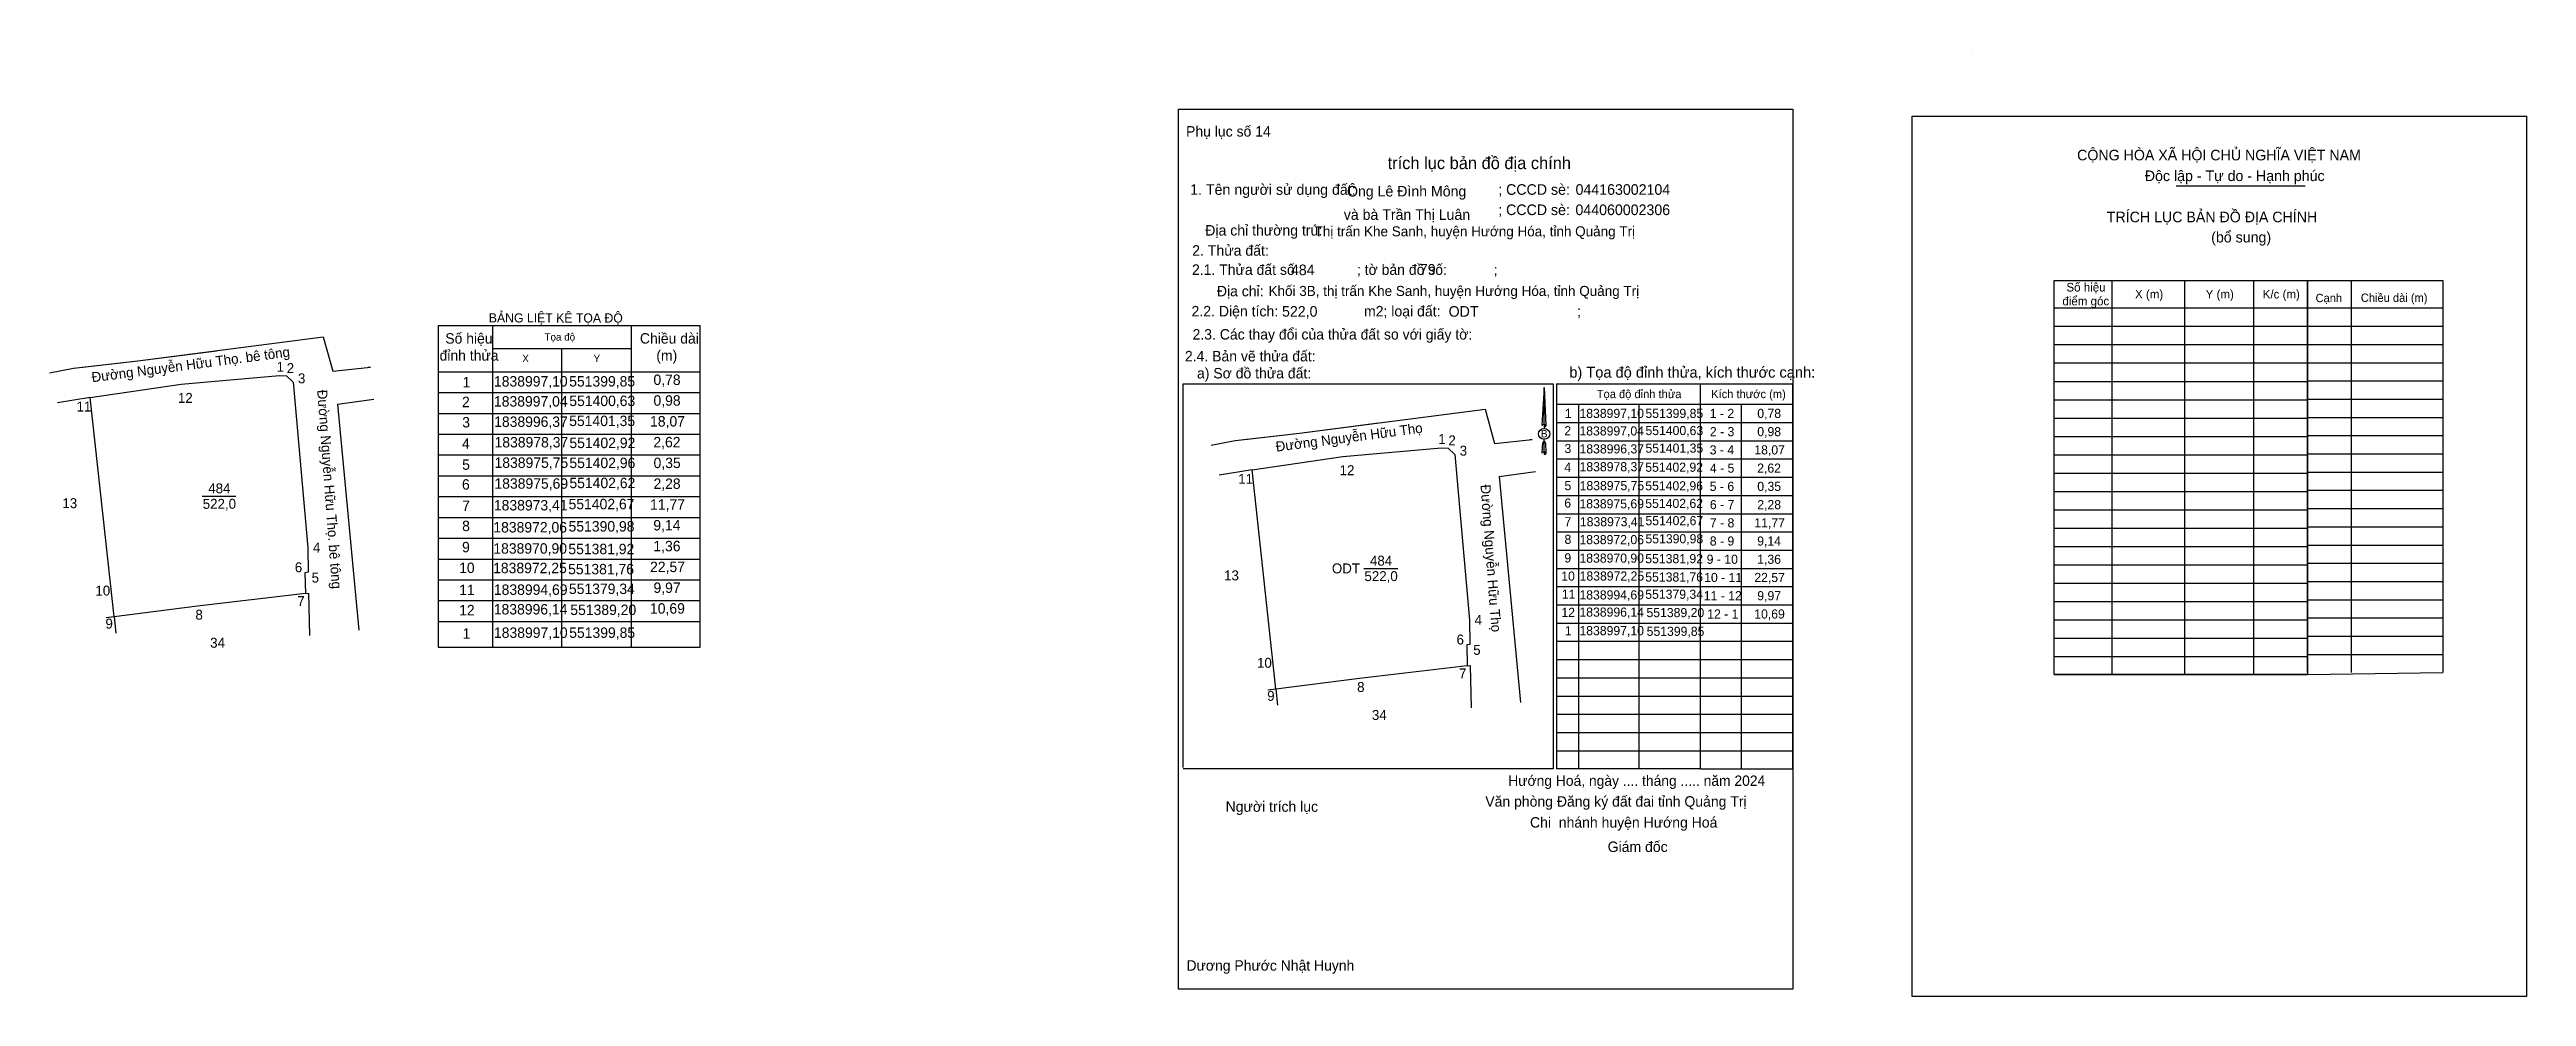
# Model space of a CAD drawing. Extents: x 551249 to 551518, y 1838938 to 1839040.
import ezdxf

# ---------------------------------------------------------------- set-up
doc = ezdxf.new("R2010")
doc.units = 0
for name, color, linetype in [('Level 1', 7, 'Continuous'), ('Level 10', 7, 'Continuous'), ('Level 13', 7, 'Continuous'), ('Level 23', 7, 'Continuous'), ('Level 27', 7, 'Continuous'), ('Level 3', 7, 'Continuous'), ('Level 36', 7, 'Continuous'), ('Level 4', 7, 'Continuous'), ('Level 40', 7, 'Continuous'), ('Level 42', 7, 'Continuous'), ('Level 5', 7, 'Continuous'), ('Level 52', 7, 'Continuous'), ('Level 53', 7, 'Continuous'), ('Level 6', 7, 'Continuous'), ('Level 63', 7, 'Continuous'), ('Level 9', 7, 'Continuous')]:
    doc.layers.add(name, color=color, linetype=linetype)

msp = doc.modelspace()

# ---------------------------------------------------------------- linework, layer by layer
at = {"layer": 'Level 1'}
for p, q in [((551457.49, 1839040.32), (551457.49, 1839040.32)), ((551479.58, 1839025.51), (551493.58, 1839025.51)), ((551498.55, 1839015.26), (551498.55, 1838972.69)), ((551493.8, 1839012.27), (551508.48, 1839012.27)), ((551493.8, 1839010.29), (551508.48, 1839010.29)), ((551493.8, 1839008.31), (551508.48, 1839008.31)), ((551427.97, 1838962.23), (551427.97, 1839004.02)), ((551427.97, 1839004.02), (551437.95, 1839004.02)), ((551437.95, 1839004.02), (551437.95, 1838962.23)), ((551493.8, 1839006.33), (551508.48, 1839006.33)), ((551493.8, 1839004.35), (551508.48, 1839004.35)), ((551412.44, 1839001.81), (551437.95, 1839001.81)), ((551432.4, 1839001.81), (551432.4, 1838962.23)), ((551493.8, 1839002.37), (551508.48, 1839002.37)), ((551412.38, 1838999.84), (551437.95, 1838999.84)), ((551493.8, 1839000.39), (551508.48, 1839000.39)), ((551412.38, 1838997.86), (551437.95, 1838997.86)), ((551493.8, 1838998.41), (551508.48, 1838998.41)), ((551493.8, 1838996.44), (551508.48, 1838996.44)), ((551412.38, 1838995.88), (551437.95, 1838995.88)), ((551412.38, 1838993.9), (551437.95, 1838993.9)), ((551493.8, 1838994.46), (551508.48, 1838994.46)), ((551412.38, 1838991.92), (551437.95, 1838991.92)), ((551493.8, 1838992.48), (551508.48, 1838992.48)), ((551412.38, 1838989.94), (551437.95, 1838989.94)), ((551412.38, 1838987.96), (551437.95, 1838987.96)), ((551493.8, 1838990.5), (551508.48, 1838990.5)), ((551493.8, 1838988.52), (551508.48, 1838988.52)), ((551412.38, 1838985.98), (551437.95, 1838985.98)), ((551493.8, 1838986.54), (551508.48, 1838986.54)), ((551412.38, 1838984), (551437.95, 1838984)), ((551493.8, 1838984.56), (551508.48, 1838984.56)), ((551493.8, 1838982.58), (551508.48, 1838982.58)), ((551412.38, 1838982.02), (551437.95, 1838982.02)), ((551412.38, 1838980.04), (551437.95, 1838980.04)), ((551493.8, 1838980.6), (551508.48, 1838980.6)), ((551412.38, 1838978.06), (551437.95, 1838978.06)), ((551493.8, 1838978.62), (551508.48, 1838978.62)), ((551412.38, 1838976.09), (551437.95, 1838976.09)), ((551493.8, 1838976.64), (551508.48, 1838976.64)), ((551493.8, 1838974.66), (551508.48, 1838974.66)), ((551412.38, 1838974.11), (551437.95, 1838974.11)), ((551412.38, 1838972.13), (551437.95, 1838972.13)), ((551493.8, 1838972.47), (551508.48, 1838972.69)), ((551412.38, 1838970.15), (551437.95, 1838970.15)), ((551412.38, 1838968.17), (551437.95, 1838968.17)), ((551412.38, 1838966.19), (551437.95, 1838966.19)), ((551412.38, 1838964.21), (551437.95, 1838964.21)), ((551427.97, 1838962.23), (551437.95, 1838962.23))]:
    msp.add_line(p, q, dxfattribs=at)
msp.add_lwpolyline([(551493.8, 1838972.69), (551493.8, 1839015.26), (551508.48, 1839015.26), (551508.48, 1838972.69)], dxfattribs=at)
at = {"layer": 'Level 10'}
msp.add_lwpolyline([(551381.76, 1838972.25), (551379.34, 1838994.69), (551389.2, 1838996.14), (551399.85, 1838997.1), (551400.63, 1838997.04), (551401.35, 1838996.37), (551402.92, 1838978.37), (551402.96, 1838975.75), (551402.62, 1838975.69), (551402.67, 1838973.41), (551390.98, 1838972.06), (551381.92, 1838970.9)], close=True, dxfattribs=at)
at = {"layer": 'Level 13'}
for points in [[(551371.37, 1839033.86), (551437.98, 1839033.86), (551437.98, 1838938.32), (551371.37, 1838938.32)], [(551450.95, 1839033.07), (551517.57, 1839033.07), (551517.57, 1838937.54), (551450.95, 1838937.54)]]:
    msp.add_lwpolyline(points, close=True, dxfattribs=at)
at = {"layer": 'Level 23'}
for p, q in [((551406.16, 1838993.99), (551410.1, 1838994.51)), ((551406.16, 1838993.99), (551408.46, 1838969.46)), ((551402.67, 1838973.41), (551402.99, 1838973.45)), ((551402.99, 1838973.45), (551403.11, 1838968.85))]:
    msp.add_line(p, q, dxfattribs=at)
for points in [[(551374.91, 1838997.39), (551377.51, 1838997.87), (551384.49, 1838998.68), (551393.05, 1838999.79)], [(551378.53, 1838997.99), (551384.49, 1838998.68), (551404.61, 1839001.28)], [(551404.61, 1839001.28), (551405.64, 1838997.57), (551409.71, 1838997.99), (551409.47, 1838997.96)]]:
    msp.add_lwpolyline(points, dxfattribs=at)
at = {"layer": 'Level 27'}
for p, q in [((551379.34, 1838994.69), (551375.78, 1838994.12)), ((551381.92, 1838970.9), (551381.06, 1838970.79)), ((551381.92, 1838970.9), (551382.12, 1838969.14))]:
    msp.add_line(p, q, dxfattribs=at)
at = {"layer": 'Level 3'}
for p, q in [((551457.49, 1839040.32), (551457.49, 1839040.32)), ((551371.88, 1839004.02), (551412.01, 1839004.02)), ((551371.88, 1838962.38), (551371.88, 1839004.02)), ((551412.01, 1839004.02), (551412.01, 1838962.23)), ((551412.38, 1839004.02), (551412.38, 1838962.23)), ((551412.38, 1839004.02), (551427.97, 1839004.02)), ((551414.74, 1839001.81), (551414.74, 1838962.23)), ((551421.29, 1839001.81), (551421.29, 1838962.23)), ((551412.01, 1838962.23), (551371.88, 1838962.23)), ((551427.97, 1838962.23), (551412.38, 1838962.23))]:
    msp.add_line(p, q, dxfattribs=at)
at = {"layer": 'Level 40'}
for p, q in [((551411.01, 1839003.64), (551410.82, 1839000.15)), ((551411.01, 1839003.64), (551411.22, 1838999.51)), ((551411.01, 1839003.64), (551411.22, 1838999.51)), ((551411.01, 1838999.65), (551411.01, 1839003.64)), ((551411.01, 1839003.64), (551411.22, 1838999.51)), ((551410.82, 1839000.15), (551410.78, 1838999.51)), ((551411.01, 1838999.65), (551411.01, 1838999.49)), ((551411.01, 1838999.49), (551411.01, 1838999.37)), ((551411.01, 1838999.37), (551411.01, 1838999.21)), ((551411.01, 1838999.37), (551411.01, 1838999.21)), ((551411.01, 1838999.37), (551411.01, 1838999.21)), ((551411.22, 1838999.51), (551411.22, 1838999.51)), ((551410.82, 1838997.17), (551410.78, 1838996.52)), ((551410.84, 1838997.59), (551410.82, 1838997.17)), ((551411.01, 1838997.83), (551410.84, 1838997.59)), ((551411.01, 1838997.83), (551411.01, 1838998.01)), ((551411.01, 1838997.83), (551411.01, 1838998.01)), ((551411.01, 1838997.83), (551411.01, 1838998.01)), ((551411.01, 1838997.83), (551411.18, 1838997.59)), ((551411.01, 1838997.83), (551411.18, 1838997.59)), ((551411.01, 1838997.83), (551411.18, 1838997.59)), ((551411.01, 1838996.66), (551411.01, 1838997.83)), ((551411.01, 1838996.66), (551411.01, 1838996.49)), ((551411.01, 1838996.49), (551411.01, 1838996.38)), ((551411.18, 1838997.59), (551411.22, 1838996.52)), ((551411.18, 1838997.59), (551411.22, 1838996.52)), ((551411.18, 1838997.59), (551411.22, 1838996.52)), ((551411.22, 1838996.52), (551411.22, 1838996.52))]:
    msp.add_line(p, q, dxfattribs=at)
msp.add_ellipse((551411.02, 1838998.6), major_axis=(0.615, 0), ratio=0.952727, dxfattribs=at)
for centre, start_param, end_param in [((551411.02, 1838999.5), 1.570796, 3.074452), ((551411.02, 1838999.5), 0.067141, 1.570796), ((551411.02, 1838999.5), 4.712389, 6.283185), ((551411.02, 1838996.51), 2.491069, 3.074278), ((551411.02, 1838996.51), 1.570796, 2.491069), ((551411.02, 1838996.51), 0.067141, 1.570796), ((551411.02, 1838996.51), 4.712389, 6.283185)]:
    msp.add_ellipse(centre, major_axis=(0.226, 0), ratio=0.614131, start_param=start_param, end_param=end_param, dxfattribs=at)
at = {"layer": 'Level 5'}
for p, q in [((551291.08, 1839010.36), (551319.49, 1839010.36)), ((551291.08, 1839010.36), (551291.08, 1838975.45)), ((551296.95, 1839010.36), (551296.95, 1838975.45)), ((551312.05, 1838975.45), (551312.05, 1839010.36)), ((551319.49, 1838975.45), (551319.49, 1839010.36)), ((551296.95, 1839007.86), (551312.05, 1839007.86)), ((551304.43, 1839007.86), (551304.43, 1838975.45)), ((551291.08, 1839005.34), (551319.49, 1839005.34)), ((551253.34, 1839002.54), (551249.78, 1839001.96)), ((551280.16, 1839001.84), (551284.1, 1839002.36)), ((551280.16, 1839001.84), (551282.46, 1838977.31)), ((551291.08, 1839003.08), (551319.49, 1839003.08)), ((551291.08, 1839000.82), (551319.49, 1839000.82)), ((551291.08, 1838998.57), (551319.49, 1838998.57)), ((551291.08, 1838996.31), (551319.49, 1838996.31)), ((551291.08, 1838994.05), (551319.49, 1838994.05)), ((551265.46, 1838991.85), (551269.14, 1838991.85)), ((551291.08, 1838991.79), (551319.49, 1838991.79)), ((551291.08, 1838989.53), (551319.49, 1838989.53)), ((551291.08, 1838987.28), (551319.49, 1838987.28)), ((551291.08, 1838985.02), (551319.49, 1838985.02)), ((551291.08, 1838982.76), (551319.49, 1838982.76)), ((551276.67, 1838981.26), (551276.99, 1838981.3)), ((551276.99, 1838981.3), (551277.11, 1838976.7)), ((551291.08, 1838980.5), (551319.49, 1838980.5)), ((551255.92, 1838978.75), (551255.06, 1838978.64)), ((551255.92, 1838978.75), (551256.12, 1838976.98)), ((551291.08, 1838978.24), (551319.49, 1838978.24)), ((551291.08, 1838975.45), (551319.49, 1838975.45))]:
    msp.add_line(p, q, dxfattribs=at)
for points in [[(551248.92, 1839005.24), (551251.51, 1839005.72), (551258.49, 1839006.53), (551267.05, 1839007.63)], [(551252.54, 1839005.83), (551258.49, 1839006.53), (551278.61, 1839009.13)], [(551278.61, 1839009.13), (551279.64, 1839005.42), (551283.71, 1839005.83), (551283.47, 1839005.81)]]:
    msp.add_lwpolyline(points, dxfattribs=at)
msp.add_lwpolyline([(551255.77, 1838980.09), (551253.34, 1839002.54), (551263.2, 1839003.99), (551273.85, 1839004.95), (551274.63, 1839004.89), (551275.35, 1839004.22), (551276.92, 1838986.22), (551276.96, 1838983.6), (551276.62, 1838983.53), (551276.67, 1838981.26), (551264.98, 1838979.91), (551255.92, 1838978.75)], close=True, dxfattribs=at)
at = {"layer": 'Level 53'}
for p, q in [((551371.37, 1839033.86), (551371.37, 1839033.86)), ((551437.98, 1838938.33), (551437.98, 1838938.33))]:
    msp.add_line(p, q, dxfattribs=at)
at = {"layer": 'Level 63'}
for p, q in [((551472.61, 1839015.26), (551472.61, 1838972.47)), ((551480.47, 1839015.26), (551480.47, 1838972.47)), ((551487.96, 1839015.26), (551487.96, 1838972.47)), ((551466.33, 1839012.27), (551493.8, 1839012.27)), ((551466.33, 1839010.28), (551493.8, 1839010.28)), ((551466.33, 1839008.29), (551493.8, 1839008.29)), ((551466.33, 1839006.3), (551493.8, 1839006.3)), ((551466.33, 1839004.3), (551493.8, 1839004.3)), ((551466.33, 1839002.31), (551493.8, 1839002.31)), ((551466.33, 1839000.32), (551493.8, 1839000.32)), ((551466.33, 1838998.33), (551493.8, 1838998.33)), ((551466.33, 1838996.34), (551493.8, 1838996.34)), ((551466.33, 1838994.35), (551493.8, 1838994.35)), ((551466.33, 1838992.36), (551493.8, 1838992.36)), ((551466.33, 1838990.37), (551493.8, 1838990.37)), ((551466.33, 1838988.38), (551493.8, 1838988.38)), ((551466.33, 1838986.39), (551493.8, 1838986.39)), ((551466.33, 1838984.39), (551493.8, 1838984.39)), ((551466.33, 1838982.4), (551493.8, 1838982.4)), ((551466.33, 1838980.41), (551493.8, 1838980.41)), ((551466.33, 1838978.42), (551493.8, 1838978.42)), ((551466.33, 1838976.43), (551493.8, 1838976.43)), ((551466.33, 1838974.45), (551493.8, 1838974.45)), ((551466.33, 1838972.47), (551493.8, 1838972.47))]:
    msp.add_line(p, q, dxfattribs=at)
msp.add_lwpolyline([(551466.33, 1839015.26), (551493.8, 1839015.26), (551493.8, 1838972.47), (551466.33, 1838972.47)], close=True, dxfattribs=at)
at = {"layer": 'Level 9'}
msp.add_line((551391.46, 1838984), (551395.14, 1838984), dxfattribs=at)

# ---------------------------------------------------------------- texts
at = {"layer": 'Level 1'}
for s, height, p in [('Phụ lục số 14', 1.1348, (551372.18, 1839030.87)), ('CỘNG HÒA XÃ HỘI CHỦ NGHĨA VIỆT NAM', 1.1506, (551468.83, 1839028.29)), ('1. Tên người sử dụng đất:', 1.1503, (551372.63, 1839024.55)), ('Ông Lê Đình Mông', 1.1452, (551389.64, 1839024.37)), ('; CCCD sè:', 1.15, (551406.04, 1839024.55)), ('044163002104', 1.1503, (551414.43, 1839024.55)), ('Độc lập - Tự do - Hạnh phúc', 1.1506, (551476.17, 1839026.04)), ('và bà Trần Thị Luân', 1.1452, (551389.29, 1839021.83)), ('; CCCD sè:', 1.15, (551406.04, 1839022.35)), ('044060002306', 1.1503, (551414.42, 1839022.35)), ('TRÍCH LỤC BẢN ĐỒ ĐỊA CHÍNH', 1.1506, (551472.05, 1839021.57)), ('Địa chỉ thường trú:', 1.1388, (551374.27, 1839020.13)), ('(bổ sung)', 1.151, (551483.37, 1839019.38)), ('2. Thửa đất:', 1.1412, (551372.85, 1839017.94)), ('2.1. Thửa đất số:               ; tờ bản đồ số:            ;', 1.1348, (551372.83, 1839015.86)), ('Địa chỉ:', 1.135, (551375.53, 1839013.53)), ('2.2. Diện tích:                      m2; loại đất:                                   ;', 1.1388, (551372.78, 1839011.35)), ('Cạnh', 0.901, (551494.69, 1839012.9)), ('Chiều dài (m)', 0.9013, (551499.6, 1839012.93)), ('2.3. Các thay đổi của thửa đất so với giấy tờ:', 1.1348, (551372.89, 1839008.84)), ('2.4. Bản vẽ thửa đất: ', 1.1348, (551372.06, 1839006.47)), ('a) Sơ đồ thửa đất: ', 1.1348, (551373.37, 1839004.62)), ('Tọa độ đỉnh thửa', 0.9013, (551416.73, 1839002.48)), ('Kích thước (m)', 0.9013, (551429.14, 1839002.48)), ('Hướng Hoá, ngày .... tháng ..... năm 2024', 1.1231, (551407.13, 1838960.4)), ('Người trích lục', 1.1348, (551376.48, 1838957.58)), ('Văn phòng Đăng ký đất đai tỉnh Quảng Trị', 1.1348, (551404.64, 1838958.14)), (' Chi  nhánh huyện Hướng Hoá', 1.1348, (551409.07, 1838955.87)), (' Giám đốc', 1.137, (551417.49, 1838953.22)), ('Dương Phước Nhật Huynh', 1.1301, (551372.23, 1838940.34))]:
    msp.add_text(s, height=height, dxfattribs=at).set_placement(p)
at = {"layer": 'Level 10'}
msp.add_text('b) Tọa độ đỉnh thửa, kích thước cạnh:', height=1.1846, dxfattribs=at).set_placement((551413.75, 1839004.7))
at = {"layer": 'Level 13'}
for s, p in [('484', (551392.13, 1838984.3)), ('ODT', (551388, 1838983.46)), ('522,0', (551391.53, 1838982.62))]:
    msp.add_text(s, height=1.08, dxfattribs=at).set_placement(p)
at = {"layer": 'Level 36'}
for s, p in [('13', (551376.31, 1838982.7)), ('34', (551392.34, 1838967.55))]:
    msp.add_text(s, height=1.08, dxfattribs=at).set_placement(p)
at = {"layer": 'Level 4'}
for rotation, p in [(7.3951, (551381.98, 1838996.67)), (274.2737, (551404.12, 1838993.06))]:
    msp.add_text('Đường Nguyễn Hữu Thọ', height=1.08, rotation=rotation, dxfattribs=at).set_placement(p)
at = {"layer": 'Level 40'}
msp.add_text('B', height=0.805, dxfattribs=at).set_placement((551410.67, 1838998.22))
at = {"layer": 'Level 42'}
msp.add_text(' trích lục bản đồ địa chính', height=1.3313, dxfattribs=at).set_placement((551393.55, 1839027.34))
at = {"layer": 'Level 5'}
for s, height, p in [('Số hiệu', 1.131, (551291.84, 1839008.4)), ('Chiều dài', 1.131, (551312.95, 1839008.4)), ('đỉnh thửa', 1.131, (551291.22, 1839006.55)), ('(m)', 1.131, (551314.73, 1839006.55)), ('1', 1.08, (551273.54, 1839005.34)), ('2', 1.08, (551274.64, 1839005.2)), ('3', 1.08, (551275.86, 1839004.09)), ('1', 1.13, (551293.71, 1839003.65)), ('1838997,10', 1.131, (551297.12, 1839003.74)), ('551399,85', 1.131, (551305.28, 1839003.74)), ('0,78', 1.131, (551314.42, 1839003.91)), ('11', 1.08, (551251.84, 1839001.03)), ('12', 1.08, (551262.84, 1839001.97)), ('2', 1.13, (551293.65, 1839001.5)), ('1838997,04', 1.131, (551297.12, 1839001.57)), ('551400,63', 1.131, (551305.29, 1839001.62)), ('0,98', 1.131, (551314.42, 1839001.66)), ('3', 1.13, (551293.68, 1838999.3)), ('1838996,37', 1.131, (551297.14, 1838999.36)), ('551401,35', 1.131, (551305.28, 1838999.45)), ('18,07', 1.131, (551314.05, 1838999.4)), ('4', 1.13, (551293.65, 1838996.98)), ('1838978,37', 1.131, (551297.18, 1838997.13)), ('1838975,75', 1.131, (551297.18, 1838994.91)), ('551402,92', 1.131, (551305.3, 1838997.06)), ('551402,96', 1.131, (551305.3, 1838994.89)), ('2,62', 1.131, (551314.41, 1838997.14)), ('0,35', 1.131, (551314.43, 1838994.89)), ('484', 1.08, (551266.13, 1838992.15)), ('5', 1.13, (551293.67, 1838994.7)), ('6', 1.13, (551293.65, 1838992.55)), ('1838975,69', 1.131, (551297.17, 1838992.65)), ('551402,62', 1.131, (551305.3, 1838992.71)), ('2,28', 1.131, (551314.42, 1838992.63)), ('13', 1.08, (551250.31, 1838990.54)), ('522,0', 1.08, (551265.53, 1838990.47)), ('7', 1.13, (551293.67, 1838990.23)), ('1838973,41', 1.131, (551297.11, 1838990.29)), ('551402,67', 1.131, (551305.21, 1838990.42)), ('11,77', 1.131, (551314.05, 1838990.37)), ('8', 1.13, (551293.67, 1838988.05)), ('1838972,06', 1.131, (551297.05, 1838987.9)), ('551390,98', 1.131, (551305.21, 1838988)), ('9,14', 1.131, (551314.4, 1838988.12)), ('4', 1.08, (551277.48, 1838985.72)), ('9', 1.13, (551293.66, 1838985.75)), ('1838970,90', 1.131, (551297.05, 1838985.6)), ('551381,92', 1.131, (551305.19, 1838985.54)), ('1,36', 1.131, (551314.41, 1838985.86)), ('6', 1.08, (551275.52, 1838983.58)), ('5', 1.08, (551277.34, 1838982.46)), ('10', 1.131, (551293.34, 1838983.5)), ('1838972,25', 1.131, (551297.03, 1838983.48)), ('551381,76', 1.131, (551305.16, 1838983.36)), ('22,57', 1.131, (551314.05, 1838983.6)), ('9,97', 1.131, (551314.42, 1838981.34)), ('10', 1.08, (551253.89, 1838981.05)), ('7', 1.08, (551275.79, 1838979.91)), ('11', 1.131, (551293.34, 1838981.1)), ('12', 1.131, (551293.34, 1838978.91)), ('1838996,14', 1.131, (551297.1, 1838979)), ('1838994,69', 1.131, (551297.11, 1838981.13)), ('551379,34', 1.131, (551305.25, 1838981.22)), ('551389,20', 1.131, (551305.4, 1838978.94)), ('10,69', 1.131, (551314.04, 1838979.09)), ('9', 1.08, (551254.98, 1838977.47)), ('8', 1.08, (551264.74, 1838978.44)), ('1', 1.13, (551293.71, 1838976.37)), ('1838997,10', 1.131, (551297.12, 1838976.46)), ('551399,85', 1.131, (551305.28, 1838976.46)), ('34', 1.08, (551266.34, 1838975.39))]:
    msp.add_text(s, height=height, dxfattribs=at).set_placement(p)
for s, height, rotation, p in [('BẢNG LIỆT KÊ TỌA ĐỘ', 0.9929, 359.9219, (551296.56, 1839010.7)), ('Tọa độ', 0.798, 359.9219, (551302.6, 1839008.73)), ('Đường Nguyễn Hữu Thọ. bê tông', 1.08, 7.3951, (551253.55, 1839004.2)), ('X', 0.798, 359.9219, (551300.19, 1839006.39)), ('Y', 0.798, 359.9219, (551307.92, 1839006.39)), ('Đường Nguyễn Hữu Thọ. bê tông', 1.08, 274.2737, (551277.94, 1839003.35))]:
    msp.add_text(s, height=height, rotation=rotation, dxfattribs=at).set_placement(p)
at = {"layer": 'Level 52'}
for s, p in [('1', (551413.26, 1839000.33)), ('1838997,10', (551414.85, 1839000.33)), ('551399,85', (551422.01, 1839000.33)), ('1 - 2', (551428.98, 1839000.33)), ('0,78', (551434.14, 1839000.33)), ('2', (551413.21, 1838998.45)), ('1838997,04', (551414.85, 1838998.43)), ('551400,63', (551422.01, 1838998.47)), ('2 - 3', (551429, 1838998.35)), ('0,98', (551434.14, 1838998.35)), ('3', (551413.23, 1838996.52)), ('1838996,37', (551414.86, 1838996.48)), ('551401,35', (551422.01, 1838996.56)), ('3 - 4', (551428.98, 1838996.37)), ('18,07', (551433.82, 1838996.37)), ('4', (551413.21, 1838994.48)), ('5', (551413.23, 1838992.49)), ('1838978,37', (551414.86, 1838994.54)), ('1838975,75', (551414.87, 1838992.49)), ('551402,92', (551421.99, 1838994.49)), ('551402,96', (551421.99, 1838992.47)), ('4 - 5', (551429, 1838994.39)), ('5 - 6', (551428.98, 1838992.41)), ('2,62', (551434.13, 1838994.39)), ('0,35', (551434.14, 1838992.41)), ('6', (551413.21, 1838990.6)), ('1838975,69', (551414.85, 1838990.52)), ('551402,62', (551421.99, 1838990.56)), ('6 - 7', (551429, 1838990.43)), ('2,28', (551434.14, 1838990.43)), ('7', (551413.23, 1838988.57)), ('1838973,41', (551414.9, 1838988.57)), ('551402,67', (551422.01, 1838988.69)), ('7 - 8', (551429, 1838988.45)), ('11,77', (551433.82, 1838988.45)), ('8', (551413.23, 1838986.66)), ('9', (551413.22, 1838984.64)), ('1838972,06', (551414.85, 1838986.63)), ('1838970,90', (551414.85, 1838984.62)), ('551381,92', (551421.99, 1838984.56)), ('551390,98', (551422.01, 1838986.72)), ('9 - 10', (551428.65, 1838984.5)), ('8 - 9', (551428.99, 1838986.48)), ('9,14', (551434.13, 1838986.48)), ('1,36', (551434.13, 1838984.5)), ('10', (551412.88, 1838982.67)), ('1838972,25', (551414.87, 1838982.68)), ('551381,76', (551421.99, 1838982.57)), ('10 - 11', (551428.38, 1838982.52)), ('22,57', (551433.82, 1838982.52)), ('11', (551412.94, 1838980.7)), ('1838994,69', (551414.85, 1838980.63)), ('551379,34', (551421.99, 1838980.7)), ('11 - 12', (551428.33, 1838980.54)), ('9,97', (551434.14, 1838980.54)), ('12', (551412.89, 1838978.73)), ('1', (551413.26, 1838976.73)), ('1838996,14', (551414.85, 1838978.76)), ('1838997,10', (551414.85, 1838976.75)), ('551389,20', (551422.12, 1838978.71)), ('551399,85', (551422.14, 1838976.68)), ('12 - 1', (551428.71, 1838978.56)), ('10,69', (551433.81, 1838978.56))]:
    msp.add_text(s, height=0.991, dxfattribs=at).set_placement(p)
at = {"layer": 'Level 6'}
for s, height, p in [('Thị trấn Khe Sanh, huyện Hướng Hóa, tỉnh Quảng Trị', 1.0928, (551386.13, 1839020.04)), ('Khối 3B, thị trấn Khe Sanh, huyện Hướng Hóa, tỉnh Quảng Trị', 1.0928, (551381.13, 1839013.57)), ('484', 1.15, (551383.56, 1839015.83)), ('79', 1.15, (551397.54, 1839015.89)), ('522,0', 1.15, (551382.59, 1839011.32)), ('ODT', 1.15, (551400.66, 1839011.32)), ('.', 0.929, (551398.61, 1839008.87))]:
    msp.add_text(s, height=height, dxfattribs=at).set_placement(p)
at = {"layer": 'Level 63'}
for s, p in [('Số hiệu', (551467.67, 1839014.05)), ('điểm góc', (551467.23, 1839012.55)), ('X (m)', (551475.11, 1839013.3)), ('Y (m)', (551482.77, 1839013.3)), ('K/c (m)', (551488.96, 1839013.3))]:
    msp.add_text(s, height=0.936, dxfattribs=at).set_placement(p)
at = {"layer": 'Level 9'}
for s, p in [('1', (551399.54, 1838997.5)), ('2', (551400.64, 1838997.36)), ('3', (551401.86, 1838996.24)), ('11', (551377.84, 1838993.18)), ('12', (551388.84, 1838994.12)), ('4', (551403.48, 1838977.88)), ('6', (551401.52, 1838975.74)), ('5', (551403.33, 1838974.62)), ('10', (551379.88, 1838973.21)), ('7', (551401.79, 1838972.06)), ('9', (551380.98, 1838969.63)), ('8', (551390.74, 1838970.59))]:
    msp.add_text(s, height=1.08, dxfattribs=at).set_placement(p)

doc.saveas('drawing.dxf')
